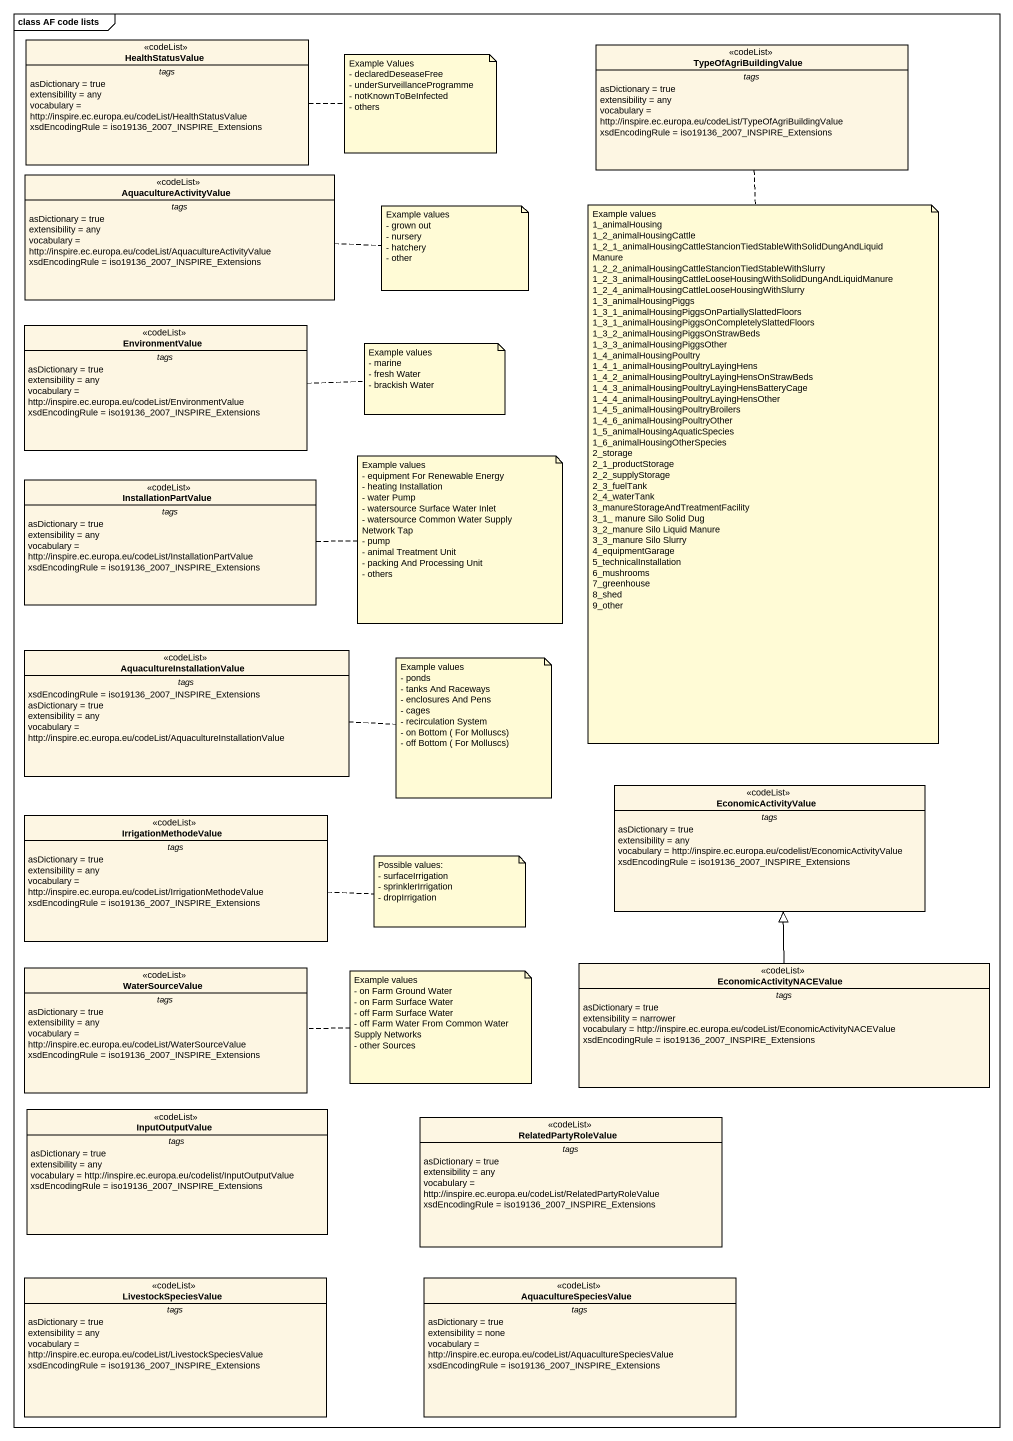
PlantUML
@startuml
mainframe class AF code lists
hide circle
hide empty members
class HealthStatusValue <<codeList>> {
  -- tags --
  asDictionary = true
  extensibility = any
  vocabulary = http://inspire.ec.europa.eu/codeList/HealthStatusValue
  xsdEncodingRule = iso19136_2007_INSPIRE_Extensions
}
class TypeOfAgriBuildingValue <<codeList>> {
  -- tags --
  asDictionary = true
  extensibility = any
  vocabulary = http://inspire.ec.europa.eu/codeList/TypeOfAgriBuildingValue
  xsdEncodingRule = iso19136_2007_INSPIRE_Extensions
}
class AquacultureActivityValue <<codeList>> {
  -- tags --
  asDictionary = true
  extensibility = any
  vocabulary = http://inspire.ec.europa.eu/codeList/AquacultureActivityValue
  xsdEncodingRule = iso19136_2007_INSPIRE_Extensions
}
class EnvironmentValue <<codeList>> {
  -- tags --
  asDictionary = true
  extensibility = any
  vocabulary = http://inspire.ec.europa.eu/codeList/EnvironmentValue
  xsdEncodingRule = iso19136_2007_INSPIRE_Extensions
}
class InstallationPartValue <<codeList>> {
  -- tags --
  asDictionary = true
  extensibility = any
  vocabulary = http://inspire.ec.europa.eu/codeList/InstallationPartValue
  xsdEncodingRule = iso19136_2007_INSPIRE_Extensions
}
class AquacultureInstallationValue <<codeList>> {
  -- tags --
  xsdEncodingRule = iso19136_2007_INSPIRE_Extensions
  asDictionary = true
  extensibility = any
  vocabulary = http://inspire.ec.europa.eu/codeList/AquacultureInstallationValue
}
class EconomicActivityValue <<codeList>> {
  -- tags --
  asDictionary = true
  extensibility = any
  vocabulary = http://inspire.ec.europa.eu/codelist/EconomicActivityValue
  xsdEncodingRule = iso19136_2007_INSPIRE_Extensions
}
class IrrigationMethodeValue <<codeList>> {
  -- tags --
  asDictionary = true
  extensibility = any
  vocabulary = http://inspire.ec.europa.eu/codeList/IrrigationMethodeValue
  xsdEncodingRule = iso19136_2007_INSPIRE_Extensions
}
class WaterSourceValue <<codeList>> {
  -- tags --
  asDictionary = true
  extensibility = any
  vocabulary = http://inspire.ec.europa.eu/codeList/WaterSourceValue
  xsdEncodingRule = iso19136_2007_INSPIRE_Extensions
}
class EconomicActivityNACEValue <<codeList>> {
  -- tags --
  asDictionary = true
  extensibility = narrower
  vocabulary = http://inspire.ec.europa.eu/codeList/EconomicActivityNACEValue
  xsdEncodingRule = iso19136_2007_INSPIRE_Extensions
}
class InputOutputValue <<codeList>> {
  -- tags --
  asDictionary = true
  extensibility = any
  vocabulary = http://inspire.ec.europa.eu/codelist/InputOutputValue
  xsdEncodingRule = iso19136_2007_INSPIRE_Extensions
}
class RelatedPartyRoleValue <<codeList>> {
  -- tags --
  asDictionary = true
  extensibility = any
  vocabulary = http://inspire.ec.europa.eu/codeList/RelatedPartyRoleValue
  xsdEncodingRule = iso19136_2007_INSPIRE_Extensions
}
class LivestockSpeciesValue <<codeList>> {
  -- tags --
  asDictionary = true
  extensibility = any
  vocabulary = http://inspire.ec.europa.eu/codeList/LivestockSpeciesValue
  xsdEncodingRule = iso19136_2007_INSPIRE_Extensions
}
class AquacultureSpeciesValue <<codeList>> {
  -- tags --
  asDictionary = true
  extensibility = none
  vocabulary = http://inspire.ec.europa.eu/codeList/AquacultureSpeciesValue
  xsdEncodingRule = iso19136_2007_INSPIRE_Extensions
}
EconomicActivityNACEValue -up-|> EconomicActivityValue
note right of HealthStatusValue
  Example Values
  - declaredDeseaseFree
  - underSurveillanceProgramme
  - notKnownToBeInfected
  - others
end note
note right of AquacultureActivityValue
  Example values
  - grown out
  - nursery
  - hatchery
  - other
end note
note bottom of TypeOfAgriBuildingValue
  Example values
  1_animalHousing
  1_2_animalHousingCattle
  1_2_1_animalHousingCattleStancionTiedStableWithSolidDungAndLiquidManure
  1_2_2_animalHousingCattleStancionTiedStableWithSlurry
  1_2_3_animalHousingCattleLooseHousingWithSolidDungAndLiquidManure
  1_2_4_animalHousingCattleLooseHousingWithSlurry
  1_3_animalHousingPiggs
  1_3_1_animalHousingPiggsOnPartiallySlattedFloors
  1_3_1_animalHousingPiggsOnCompletelySlattedFloors
  1_3_2_animalHousingPiggsOnStrawBeds
  1_3_3_animalHousingPiggsOther
  1_4_animalHousingPoultry
  1_4_1_animalHousingPoultryLayingHens
  1_4_2_animalHousingPoultryLayingHensOnStrawBeds
  1_4_3_animalHousingPoultryLayingHensBatteryCage
  1_4_4_animalHousingPoultryLayingHensOther
  1_4_5_animalHousingPoultryBroilers
  1_4_6_animalHousingPoultryOther
  1_5_animalHousingAquaticSpecies
  1_6_animalHousingOtherSpecies
  2_storage
  2_1_productStorage
  2_2_supplyStorage
  2_3_fuelTank
  2_4_waterTank
  3_manureStorageAndTreatmentFacility
  3_1_ manure Silo Solid Dug
  3_2_manure Silo Liquid Manure
  3_3_manure Silo Slurry
  4_equipmentGarage
  5_technicalInstallation
  6_mushrooms
  7_greenhouse
  8_shed
  9_other
end note
note right of EnvironmentValue
  Example values
  - marine
  - fresh Water
  - brackish Water
end note
note right of InstallationPartValue
  Example values
  - equipment For Renewable Energy
  - heating Installation
  - water Pump
  - watersource Surface Water Inlet
  - watersource Common Water Supply Network Tap
  - pump
  - animal Treatment Unit
  - packing And Processing Unit
  - others
end note
note right of AquacultureInstallationValue
  Example values
  - ponds
  - tanks And Raceways
  - enclosures And Pens
  - cages
  - recirculation System
  - on Bottom ( For Molluscs)
  - off Bottom ( For Molluscs)
end note
note right of IrrigationMethodeValue
  Possible values:
  - surfaceIrrigation
  - sprinklerIrrigation
  - dropIrrigation
end note
note right of WaterSourceValue
  Example values
  - on Farm Ground Water
  - on Farm Surface Water
  - off Farm Surface Water
  - off Farm Water From Common Water Supply Networks
  - other Sources
end note
@enduml
